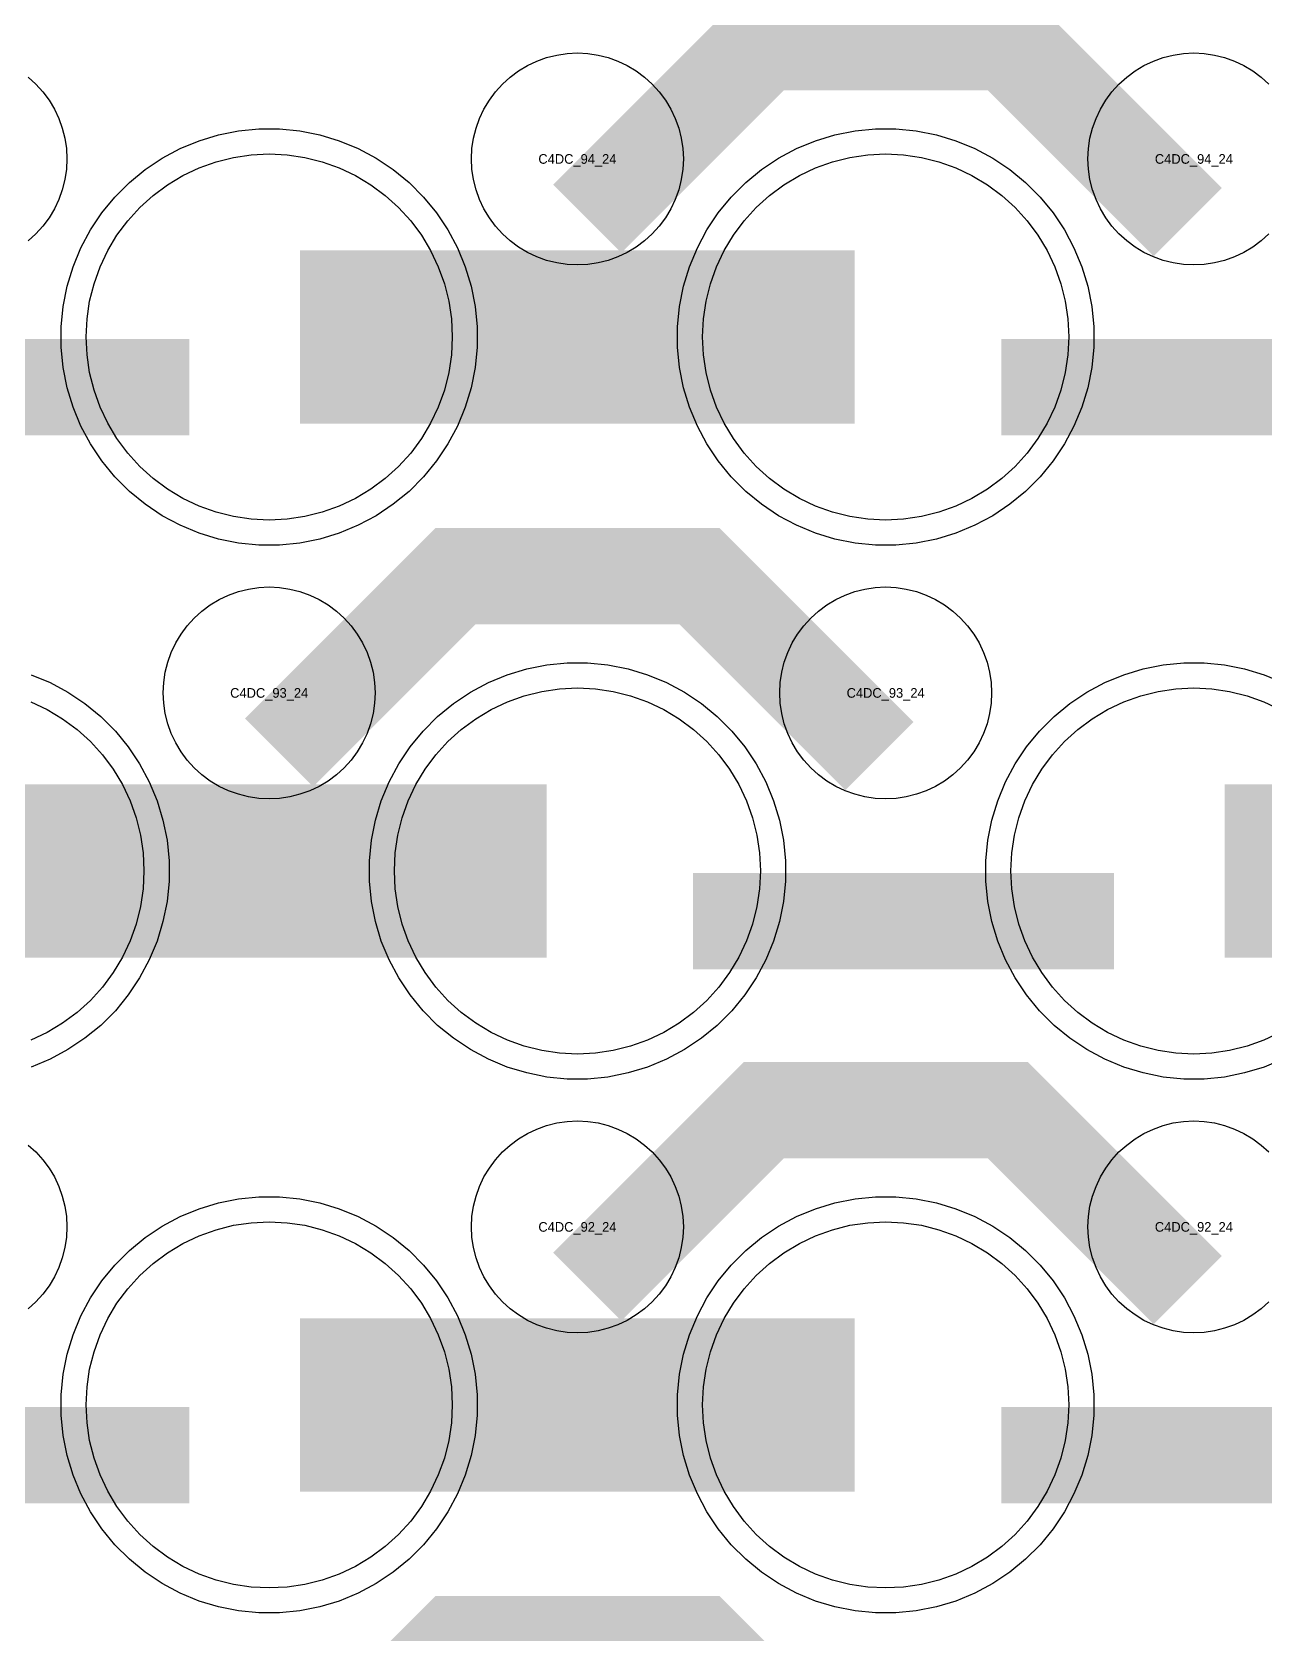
# Model space of a CAD drawing. Extents: x -11880 to 11880, y -14992 to 14992.
# Drawn here: x -4381.5 to -4061.5, y -2151.1 to -1735.4 of the extents above; entities that cross this region are included whole.
import ezdxf
from ezdxf.enums import TextEntityAlignment as Align

# ---------------------------------------------------------------- set-up
doc = ezdxf.new("R2010")
doc.units = 0
doc.header["$MEASUREMENT"] = 0
for name, color, linetype in [('GDS_775_DT_237', 138, 'CONTINUOUS'), ('RDL1_FS', 34, 'CONTINUOUS'), ('RDL_BS', 160, 'CONTINUOUS')]:
    doc.layers.add(name, color=color, linetype=linetype)

msp = doc.modelspace()

# ---------------------------------------------------------------- linework, layer by layer
at = {"layer": 'RDL1_FS', "color": 11, "true_color": 0xf27172}
for points in [[(-4320, -1862.049), (-4324.657, -1861.82), (-4329.268, -1861.136), (-4333.791, -1860.004), (-4338.181, -1858.432), (-4342.395, -1856.44), (-4346.395, -1854.042), (-4350.14, -1851.264), (-4353.594, -1848.134), (-4356.724, -1844.68), (-4359.502, -1840.935), (-4361.9, -1836.935), (-4363.892, -1832.721), (-4365.464, -1828.331), (-4366.596, -1823.808), (-4367.28, -1819.197), (-4367.509, -1814.54), (-4367.28, -1809.883), (-4366.596, -1805.272), (-4365.464, -1800.749), (-4363.892, -1796.359), (-4361.9, -1792.145), (-4359.502, -1788.145), (-4356.724, -1784.4), (-4353.594, -1780.946), (-4350.14, -1777.816), (-4346.395, -1775.038), (-4342.395, -1772.64), (-4338.181, -1770.648), (-4333.791, -1769.076), (-4329.268, -1767.944), (-4324.657, -1767.26), (-4320, -1767.031), (-4315.343, -1767.26), (-4310.732, -1767.944), (-4306.209, -1769.076), (-4301.819, -1770.648), (-4297.605, -1772.64), (-4293.605, -1775.038), (-4289.86, -1777.816), (-4286.406, -1780.946), (-4283.276, -1784.4), (-4280.498, -1788.145), (-4278.1, -1792.145), (-4276.108, -1796.359), (-4274.536, -1800.749), (-4273.404, -1805.272), (-4272.72, -1809.883), (-4272.491, -1814.54), (-4272.72, -1819.197), (-4273.404, -1823.808), (-4274.536, -1828.331), (-4276.108, -1832.721), (-4278.1, -1836.935), (-4280.498, -1840.935), (-4283.276, -1844.68), (-4286.406, -1848.134), (-4289.86, -1851.264), (-4293.605, -1854.042), (-4297.605, -1856.44), (-4301.819, -1858.432), (-4306.209, -1860.004), (-4310.732, -1861.136), (-4315.343, -1861.82)], [(-4160, -1862.049), (-4164.657, -1861.82), (-4169.268, -1861.136), (-4173.791, -1860.004), (-4178.181, -1858.432), (-4182.395, -1856.44), (-4186.395, -1854.042), (-4190.14, -1851.264), (-4193.594, -1848.134), (-4196.724, -1844.68), (-4199.502, -1840.935), (-4201.9, -1836.935), (-4203.892, -1832.721), (-4205.464, -1828.331), (-4206.596, -1823.808), (-4207.28, -1819.197), (-4207.509, -1814.54), (-4207.28, -1809.883), (-4206.596, -1805.272), (-4205.464, -1800.749), (-4203.892, -1796.359), (-4201.9, -1792.145), (-4199.502, -1788.145), (-4196.724, -1784.4), (-4193.594, -1780.946), (-4190.14, -1777.816), (-4186.395, -1775.038), (-4182.395, -1772.64), (-4178.181, -1770.648), (-4173.791, -1769.076), (-4169.268, -1767.944), (-4164.657, -1767.26), (-4160, -1767.031), (-4155.343, -1767.26), (-4150.732, -1767.944), (-4146.209, -1769.076), (-4141.819, -1770.648), (-4137.605, -1772.64), (-4133.605, -1775.038), (-4129.86, -1777.816), (-4126.406, -1780.946), (-4123.276, -1784.4), (-4120.498, -1788.145), (-4118.1, -1792.145), (-4116.108, -1796.359), (-4114.536, -1800.749), (-4113.404, -1805.272), (-4112.72, -1809.883), (-4112.491, -1814.54), (-4112.72, -1819.197), (-4113.404, -1823.808), (-4114.536, -1828.331), (-4116.108, -1832.721), (-4118.1, -1836.935), (-4120.498, -1840.935), (-4123.276, -1844.68), (-4126.406, -1848.134), (-4129.86, -1851.264), (-4133.605, -1854.042), (-4137.605, -1856.44), (-4141.819, -1858.432), (-4146.209, -1860.004), (-4150.732, -1861.136), (-4155.343, -1861.82)]]:
    msp.add_lwpolyline(points, close=True, dxfattribs=at)
for points in [[(-4311.998, -1814.54, 45, 45, 0), (-4239.998, -1814.54, 45, 45, 0)], [(-4239.998, -1814.54, 45, 45, 0), (-4167.998, -1814.54, 45, 45, 0)]]:
    msp.add_lwpolyline(points, format="xyseb", dxfattribs=at)
at = {"layer": 'RDL1_FS'}
for points in [[(-4240, -2000.614), (-4244.657, -2000.385), (-4249.268, -1999.701), (-4253.791, -1998.569), (-4258.181, -1996.997), (-4262.395, -1995.005), (-4266.395, -1992.607), (-4270.14, -1989.829), (-4273.594, -1986.699), (-4276.724, -1983.245), (-4279.502, -1979.5), (-4281.9, -1975.5), (-4283.892, -1971.286), (-4285.464, -1966.896), (-4286.596, -1962.373), (-4287.28, -1957.762), (-4287.509, -1953.105), (-4287.28, -1948.448), (-4286.596, -1943.837), (-4285.464, -1939.314), (-4283.892, -1934.924), (-4281.9, -1930.71), (-4279.502, -1926.71), (-4276.724, -1922.965), (-4273.594, -1919.511), (-4270.14, -1916.381), (-4266.395, -1913.603), (-4262.395, -1911.205), (-4258.181, -1909.213), (-4253.791, -1907.641), (-4249.268, -1906.509), (-4244.657, -1905.825), (-4240, -1905.596), (-4235.343, -1905.825), (-4230.732, -1906.509), (-4226.209, -1907.641), (-4221.819, -1909.213), (-4217.605, -1911.205), (-4213.605, -1913.603), (-4209.86, -1916.381), (-4206.406, -1919.511), (-4203.276, -1922.965), (-4200.498, -1926.71), (-4198.1, -1930.71), (-4196.108, -1934.924), (-4194.536, -1939.314), (-4193.404, -1943.837), (-4192.72, -1948.448), (-4192.491, -1953.105), (-4192.72, -1957.762), (-4193.404, -1962.373), (-4194.536, -1966.896), (-4196.108, -1971.286), (-4198.1, -1975.5), (-4200.498, -1979.5), (-4203.276, -1983.245), (-4206.406, -1986.699), (-4209.86, -1989.829), (-4213.605, -1992.607), (-4217.605, -1995.005), (-4221.819, -1996.997), (-4226.209, -1998.569), (-4230.732, -1999.701), (-4235.343, -2000.385)], [(-4320, -2139.179), (-4324.657, -2138.95), (-4329.268, -2138.266), (-4333.791, -2137.134), (-4338.181, -2135.562), (-4342.395, -2133.57), (-4346.395, -2131.172), (-4350.14, -2128.394), (-4353.594, -2125.264), (-4356.724, -2121.81), (-4359.502, -2118.065), (-4361.9, -2114.065), (-4363.892, -2109.851), (-4365.464, -2105.461), (-4366.596, -2100.938), (-4367.28, -2096.327), (-4367.509, -2091.67), (-4367.28, -2087.013), (-4366.596, -2082.402), (-4365.464, -2077.879), (-4363.892, -2073.489), (-4361.9, -2069.275), (-4359.502, -2065.275), (-4356.724, -2061.53), (-4353.594, -2058.076), (-4350.14, -2054.946), (-4346.395, -2052.168), (-4342.395, -2049.77), (-4338.181, -2047.778), (-4333.791, -2046.206), (-4329.268, -2045.074), (-4324.657, -2044.39), (-4320, -2044.161), (-4315.343, -2044.39), (-4310.732, -2045.074), (-4306.209, -2046.206), (-4301.819, -2047.778), (-4297.605, -2049.77), (-4293.605, -2052.168), (-4289.86, -2054.946), (-4286.406, -2058.076), (-4283.276, -2061.53), (-4280.498, -2065.275), (-4278.1, -2069.275), (-4276.108, -2073.489), (-4274.536, -2077.879), (-4273.404, -2082.402), (-4272.72, -2087.013), (-4272.491, -2091.67), (-4272.72, -2096.327), (-4273.404, -2100.938), (-4274.536, -2105.461), (-4276.108, -2109.851), (-4278.1, -2114.065), (-4280.498, -2118.065), (-4283.276, -2121.81), (-4286.406, -2125.264), (-4289.86, -2128.394), (-4293.605, -2131.172), (-4297.605, -2133.57), (-4301.819, -2135.562), (-4306.209, -2137.134), (-4310.732, -2138.266), (-4315.343, -2138.95)], [(-4160, -2139.179), (-4164.657, -2138.95), (-4169.268, -2138.266), (-4173.791, -2137.134), (-4178.181, -2135.562), (-4182.395, -2133.57), (-4186.395, -2131.172), (-4190.14, -2128.394), (-4193.594, -2125.264), (-4196.724, -2121.81), (-4199.502, -2118.065), (-4201.9, -2114.065), (-4203.892, -2109.851), (-4205.464, -2105.461), (-4206.596, -2100.938), (-4207.28, -2096.327), (-4207.509, -2091.67), (-4207.28, -2087.013), (-4206.596, -2082.402), (-4205.464, -2077.879), (-4203.892, -2073.489), (-4201.9, -2069.275), (-4199.502, -2065.275), (-4196.724, -2061.53), (-4193.594, -2058.076), (-4190.14, -2054.946), (-4186.395, -2052.168), (-4182.395, -2049.77), (-4178.181, -2047.778), (-4173.791, -2046.206), (-4169.268, -2045.074), (-4164.657, -2044.39), (-4160, -2044.161), (-4155.343, -2044.39), (-4150.732, -2045.074), (-4146.209, -2046.206), (-4141.819, -2047.778), (-4137.605, -2049.77), (-4133.605, -2052.168), (-4129.86, -2054.946), (-4126.406, -2058.076), (-4123.276, -2061.53), (-4120.498, -2065.275), (-4118.1, -2069.275), (-4116.108, -2073.489), (-4114.536, -2077.879), (-4113.404, -2082.402), (-4112.72, -2087.013), (-4112.491, -2091.67), (-4112.72, -2096.327), (-4113.404, -2100.938), (-4114.536, -2105.461), (-4116.108, -2109.851), (-4118.1, -2114.065), (-4120.498, -2118.065), (-4123.276, -2121.81), (-4126.406, -2125.264), (-4129.86, -2128.394), (-4133.605, -2131.172), (-4137.605, -2133.57), (-4141.819, -2135.562), (-4146.209, -2137.134), (-4150.732, -2138.266), (-4155.343, -2138.95)]]:
    msp.add_lwpolyline(points, close=True, dxfattribs=at)
for points in [[(-4057.605, -1995.005), (-4061.819, -1996.997), (-4066.209, -1998.569), (-4070.732, -1999.701), (-4075.343, -2000.385), (-4080, -2000.614), (-4084.657, -2000.385), (-4089.268, -1999.701), (-4093.791, -1998.569), (-4098.181, -1996.997), (-4102.395, -1995.005), (-4106.395, -1992.607), (-4110.14, -1989.829), (-4113.594, -1986.699), (-4116.724, -1983.245), (-4119.502, -1979.5), (-4121.9, -1975.5), (-4123.892, -1971.286), (-4125.464, -1966.896), (-4126.596, -1962.373), (-4127.28, -1957.762), (-4127.509, -1953.105), (-4127.28, -1948.448), (-4126.596, -1943.837), (-4125.464, -1939.314), (-4123.892, -1934.924), (-4121.9, -1930.71), (-4119.502, -1926.71), (-4116.724, -1922.965), (-4113.594, -1919.511), (-4110.14, -1916.381), (-4106.395, -1913.603), (-4102.395, -1911.205), (-4098.181, -1909.213), (-4093.791, -1907.641), (-4089.268, -1906.509), (-4084.657, -1905.825), (-4080, -1905.596), (-4075.343, -1905.825), (-4070.732, -1906.509), (-4066.209, -1907.641), (-4061.819, -1909.213), (-4057.605, -1911.205)], [(-4381.819, -1909.213), (-4377.605, -1911.205), (-4373.605, -1913.603), (-4369.86, -1916.381), (-4366.406, -1919.511), (-4363.276, -1922.965), (-4360.498, -1926.71), (-4358.1, -1930.71), (-4356.108, -1934.924), (-4354.536, -1939.314), (-4353.404, -1943.837), (-4352.72, -1948.448), (-4352.491, -1953.105), (-4352.72, -1957.762), (-4353.404, -1962.373), (-4354.536, -1966.896), (-4356.108, -1971.286), (-4358.1, -1975.5), (-4360.498, -1979.5), (-4363.276, -1983.245), (-4366.406, -1986.699), (-4369.86, -1989.829), (-4373.605, -1992.607), (-4377.605, -1995.005), (-4381.819, -1996.997)]]:
    msp.add_lwpolyline(points, dxfattribs=at)
for points in [[(-4391.998, -1953.105, 45, 45, 0), (-4319.998, -1953.105, 45, 45, 0)], [(-4319.998, -1953.105, 45, 45, 0), (-4247.998, -1953.105, 45, 45, 0)], [(-4071.998, -1953.105, 45, 45, 0), (-3999.998, -1953.105, 45, 45, 0)], [(-4311.998, -2091.67, 45, 45, 0), (-4239.998, -2091.67, 45, 45, 0)], [(-4239.998, -2091.67, 45, 45, 0), (-4167.998, -2091.67, 45, 45, 0)]]:
    msp.add_lwpolyline(points, format="xyseb", dxfattribs=at)
at = {"layer": 'RDL_BS'}
for points in [[(-4237.438, -1783.854, 25, 25, 0), (-4191.623, -1738.039, 25, 25, 0), (-4158.07, -1738.039, 25, 25, 0)], [(-4081.599, -1784.753, 25, 25, 0), (-4128.313, -1738.039, 25, 25, 0), (-4158.071, -1738.039, 25, 25, 0)], [(-4317.438, -1922.419, 25, 25, 0), (-4271.623, -1876.604, 25, 25, 0), (-4238.07, -1876.604, 25, 25, 0)], [(-4161.599, -1923.318, 25, 25, 0), (-4208.313, -1876.604, 25, 25, 0), (-4238.071, -1876.604, 25, 25, 0)], [(-4209.984, -1966.118, 25, 25, 0), (-4100.719, -1966.118, 25, 25, 0)], [(-4237.438, -2060.984, 25, 25, 0), (-4191.623, -2015.169, 25, 25, 0), (-4158.07, -2015.169, 25, 25, 0)], [(-4081.599, -2061.883, 25, 25, 0), (-4128.313, -2015.169, 25, 25, 0), (-4158.071, -2015.169, 25, 25, 0)], [(-4449.984, -2104.683, 25, 25, 0), (-4340.719, -2104.683, 25, 25, 0)], [(-4129.984, -2104.683, 25, 25, 0), (-4020.719, -2104.683, 25, 25, 0)], [(-4317.438, -2199.549, 25, 25, 0), (-4271.623, -2153.734, 25, 25, 0), (-4238.07, -2153.734, 25, 25, 0)], [(-4161.599, -2200.448, 25, 25, 0), (-4208.313, -2153.734, 25, 25, 0), (-4238.071, -2153.734, 25, 25, 0)]]:
    msp.add_lwpolyline(points, format="xyseb", dxfattribs=at)
for points in [[(-4240, -1795.846), (-4242.693, -1795.714), (-4245.365, -1795.318), (-4247.984, -1794.661), (-4250.519, -1793.754), (-4252.956, -1792.602), (-4255.28, -1791.209), (-4257.443, -1789.606), (-4259.442, -1787.794), (-4261.254, -1785.795), (-4262.857, -1783.632), (-4264.25, -1781.308), (-4265.402, -1778.871), (-4266.309, -1776.336), (-4266.966, -1773.717), (-4267.362, -1771.045), (-4267.494, -1768.352), (-4267.362, -1765.659), (-4266.966, -1762.987), (-4266.309, -1760.368), (-4265.402, -1757.833), (-4264.25, -1755.396), (-4262.857, -1753.072), (-4261.254, -1750.909), (-4259.442, -1748.91), (-4257.443, -1747.098), (-4255.28, -1745.495), (-4252.956, -1744.102), (-4250.519, -1742.95), (-4247.984, -1742.043), (-4245.365, -1741.386), (-4242.693, -1740.99), (-4240, -1740.858), (-4237.307, -1740.99), (-4234.635, -1741.386), (-4232.016, -1742.043), (-4229.481, -1742.95), (-4227.044, -1744.102), (-4224.72, -1745.495), (-4222.557, -1747.098), (-4220.558, -1748.91), (-4218.746, -1750.909), (-4217.143, -1753.072), (-4215.75, -1755.396), (-4214.598, -1757.833), (-4213.691, -1760.368), (-4213.034, -1762.987), (-4212.638, -1765.659), (-4212.506, -1768.352), (-4212.638, -1771.045), (-4213.034, -1773.717), (-4213.691, -1776.336), (-4214.598, -1778.871), (-4215.75, -1781.308), (-4217.143, -1783.632), (-4218.746, -1785.795), (-4220.558, -1787.794), (-4222.557, -1789.606), (-4224.72, -1791.209), (-4227.044, -1792.602), (-4229.481, -1793.754), (-4232.016, -1794.661), (-4234.635, -1795.318), (-4237.307, -1795.714)], [(-4320, -1934.411), (-4322.693, -1934.279), (-4325.365, -1933.883), (-4327.984, -1933.226), (-4330.519, -1932.319), (-4332.956, -1931.167), (-4335.28, -1929.774), (-4337.443, -1928.171), (-4339.442, -1926.359), (-4341.254, -1924.36), (-4342.857, -1922.197), (-4344.25, -1919.873), (-4345.402, -1917.436), (-4346.309, -1914.901), (-4346.966, -1912.282), (-4347.362, -1909.61), (-4347.494, -1906.917), (-4347.362, -1904.224), (-4346.966, -1901.552), (-4346.309, -1898.933), (-4345.402, -1896.398), (-4344.25, -1893.961), (-4342.857, -1891.637), (-4341.254, -1889.474), (-4339.442, -1887.475), (-4337.443, -1885.663), (-4335.28, -1884.06), (-4332.956, -1882.667), (-4330.519, -1881.515), (-4327.984, -1880.608), (-4325.365, -1879.951), (-4322.693, -1879.555), (-4320, -1879.423), (-4317.307, -1879.555), (-4314.635, -1879.951), (-4312.016, -1880.608), (-4309.481, -1881.515), (-4307.044, -1882.667), (-4304.72, -1884.06), (-4302.557, -1885.663), (-4300.558, -1887.475), (-4298.746, -1889.474), (-4297.143, -1891.637), (-4295.75, -1893.961), (-4294.598, -1896.398), (-4293.691, -1898.933), (-4293.034, -1901.552), (-4292.638, -1904.224), (-4292.506, -1906.917), (-4292.638, -1909.61), (-4293.034, -1912.282), (-4293.691, -1914.901), (-4294.598, -1917.436), (-4295.75, -1919.873), (-4297.143, -1922.197), (-4298.746, -1924.36), (-4300.558, -1926.359), (-4302.557, -1928.171), (-4304.72, -1929.774), (-4307.044, -1931.167), (-4309.481, -1932.319), (-4312.016, -1933.226), (-4314.635, -1933.883), (-4317.307, -1934.279)], [(-4160, -1934.411), (-4162.693, -1934.279), (-4165.365, -1933.883), (-4167.984, -1933.226), (-4170.519, -1932.319), (-4172.956, -1931.167), (-4175.28, -1929.774), (-4177.443, -1928.171), (-4179.442, -1926.359), (-4181.254, -1924.36), (-4182.857, -1922.197), (-4184.25, -1919.873), (-4185.402, -1917.436), (-4186.309, -1914.901), (-4186.966, -1912.282), (-4187.362, -1909.61), (-4187.494, -1906.917), (-4187.362, -1904.224), (-4186.966, -1901.552), (-4186.309, -1898.933), (-4185.402, -1896.398), (-4184.25, -1893.961), (-4182.857, -1891.637), (-4181.254, -1889.474), (-4179.442, -1887.475), (-4177.443, -1885.663), (-4175.28, -1884.06), (-4172.956, -1882.667), (-4170.519, -1881.515), (-4167.984, -1880.608), (-4165.365, -1879.951), (-4162.693, -1879.555), (-4160, -1879.423), (-4157.307, -1879.555), (-4154.635, -1879.951), (-4152.016, -1880.608), (-4149.481, -1881.515), (-4147.044, -1882.667), (-4144.72, -1884.06), (-4142.557, -1885.663), (-4140.558, -1887.475), (-4138.746, -1889.474), (-4137.143, -1891.637), (-4135.75, -1893.961), (-4134.598, -1896.398), (-4133.691, -1898.933), (-4133.034, -1901.552), (-4132.638, -1904.224), (-4132.506, -1906.917), (-4132.638, -1909.61), (-4133.034, -1912.282), (-4133.691, -1914.901), (-4134.598, -1917.436), (-4135.75, -1919.873), (-4137.143, -1922.197), (-4138.746, -1924.36), (-4140.558, -1926.359), (-4142.557, -1928.171), (-4144.72, -1929.774), (-4147.044, -1931.167), (-4149.481, -1932.319), (-4152.016, -1933.226), (-4154.635, -1933.883), (-4157.307, -1934.279)], [(-4242.644, -2007.105), (-4247.938, -2006.588), (-4253.165, -2005.542), (-4258.205, -2004.011), (-4263.115, -2001.98), (-4267.777, -1999.488), (-4272.191, -1996.541), (-4276.292, -1993.179), (-4280.074, -1989.397), (-4283.436, -1985.296), (-4286.383, -1980.882), (-4288.875, -1976.22), (-4290.906, -1971.31), (-4292.437, -1966.27), (-4293.483, -1961.043), (-4294, -1955.749), (-4294, -1950.461), (-4293.483, -1945.167), (-4292.437, -1939.94), (-4290.906, -1934.9), (-4288.875, -1929.99), (-4286.383, -1925.328), (-4283.436, -1920.914), (-4280.074, -1916.813), (-4276.292, -1913.031), (-4272.191, -1909.669), (-4267.777, -1906.722), (-4263.115, -1904.23), (-4258.205, -1902.199), (-4253.165, -1900.668), (-4247.938, -1899.622), (-4242.644, -1899.105), (-4237.356, -1899.105), (-4232.062, -1899.622), (-4226.835, -1900.668), (-4221.795, -1902.199), (-4216.885, -1904.23), (-4212.223, -1906.722), (-4207.809, -1909.669), (-4203.708, -1913.031), (-4199.926, -1916.813), (-4196.564, -1920.914), (-4193.617, -1925.328), (-4191.125, -1929.99), (-4189.094, -1934.9), (-4187.563, -1939.94), (-4186.517, -1945.167), (-4186, -1950.461), (-4186, -1955.749), (-4186.517, -1961.043), (-4187.563, -1966.27), (-4189.094, -1971.31), (-4191.125, -1976.22), (-4193.617, -1980.882), (-4196.564, -1985.296), (-4199.926, -1989.397), (-4203.708, -1993.179), (-4207.809, -1996.541), (-4212.223, -1999.488), (-4216.885, -2001.98), (-4221.795, -2004.011), (-4226.835, -2005.542), (-4232.062, -2006.588), (-4237.356, -2007.105)], [(-4240, -2072.976), (-4242.693, -2072.844), (-4245.365, -2072.448), (-4247.984, -2071.791), (-4250.519, -2070.884), (-4252.956, -2069.732), (-4255.28, -2068.339), (-4257.443, -2066.736), (-4259.442, -2064.924), (-4261.254, -2062.925), (-4262.857, -2060.762), (-4264.25, -2058.438), (-4265.402, -2056.001), (-4266.309, -2053.466), (-4266.966, -2050.847), (-4267.362, -2048.175), (-4267.494, -2045.482), (-4267.362, -2042.789), (-4266.966, -2040.117), (-4266.309, -2037.498), (-4265.402, -2034.963), (-4264.25, -2032.526), (-4262.857, -2030.202), (-4261.254, -2028.039), (-4259.442, -2026.04), (-4257.443, -2024.228), (-4255.28, -2022.625), (-4252.956, -2021.232), (-4250.519, -2020.08), (-4247.984, -2019.173), (-4245.365, -2018.516), (-4242.693, -2018.12), (-4240, -2017.988), (-4237.307, -2018.12), (-4234.635, -2018.516), (-4232.016, -2019.173), (-4229.481, -2020.08), (-4227.044, -2021.232), (-4224.72, -2022.625), (-4222.557, -2024.228), (-4220.558, -2026.04), (-4218.746, -2028.039), (-4217.143, -2030.202), (-4215.75, -2032.526), (-4214.598, -2034.963), (-4213.691, -2037.498), (-4213.034, -2040.117), (-4212.638, -2042.789), (-4212.506, -2045.482), (-4212.638, -2048.175), (-4213.034, -2050.847), (-4213.691, -2053.466), (-4214.598, -2056.001), (-4215.75, -2058.438), (-4217.143, -2060.762), (-4218.746, -2062.925), (-4220.558, -2064.924), (-4222.557, -2066.736), (-4224.72, -2068.339), (-4227.044, -2069.732), (-4229.481, -2070.884), (-4232.016, -2071.791), (-4234.635, -2072.448), (-4237.307, -2072.844)], [(-4322.644, -2145.67), (-4327.938, -2145.153), (-4333.165, -2144.107), (-4338.205, -2142.576), (-4343.115, -2140.545), (-4347.777, -2138.053), (-4352.191, -2135.106), (-4356.292, -2131.744), (-4360.074, -2127.962), (-4363.436, -2123.861), (-4366.383, -2119.447), (-4368.875, -2114.785), (-4370.906, -2109.875), (-4372.437, -2104.835), (-4373.483, -2099.608), (-4374, -2094.314), (-4374, -2089.026), (-4373.483, -2083.732), (-4372.437, -2078.505), (-4370.906, -2073.465), (-4368.875, -2068.555), (-4366.383, -2063.893), (-4363.436, -2059.479), (-4360.074, -2055.378), (-4356.292, -2051.596), (-4352.191, -2048.234), (-4347.777, -2045.287), (-4343.115, -2042.795), (-4338.205, -2040.764), (-4333.165, -2039.233), (-4327.938, -2038.187), (-4322.644, -2037.67), (-4317.356, -2037.67), (-4312.062, -2038.187), (-4306.835, -2039.233), (-4301.795, -2040.764), (-4296.885, -2042.795), (-4292.223, -2045.287), (-4287.809, -2048.234), (-4283.708, -2051.596), (-4279.926, -2055.378), (-4276.564, -2059.479), (-4273.617, -2063.893), (-4271.125, -2068.555), (-4269.094, -2073.465), (-4267.563, -2078.505), (-4266.517, -2083.732), (-4266, -2089.026), (-4266, -2094.314), (-4266.517, -2099.608), (-4267.563, -2104.835), (-4269.094, -2109.875), (-4271.125, -2114.785), (-4273.617, -2119.447), (-4276.564, -2123.861), (-4279.926, -2127.962), (-4283.708, -2131.744), (-4287.809, -2135.106), (-4292.223, -2138.053), (-4296.885, -2140.545), (-4301.795, -2142.576), (-4306.835, -2144.107), (-4312.062, -2145.153), (-4317.356, -2145.67)], [(-4162.644, -2145.67), (-4167.938, -2145.153), (-4173.165, -2144.107), (-4178.205, -2142.576), (-4183.115, -2140.545), (-4187.777, -2138.053), (-4192.191, -2135.106), (-4196.292, -2131.744), (-4200.074, -2127.962), (-4203.436, -2123.861), (-4206.383, -2119.447), (-4208.875, -2114.785), (-4210.906, -2109.875), (-4212.437, -2104.835), (-4213.483, -2099.608), (-4214, -2094.314), (-4214, -2089.026), (-4213.483, -2083.732), (-4212.437, -2078.505), (-4210.906, -2073.465), (-4208.875, -2068.555), (-4206.383, -2063.893), (-4203.436, -2059.479), (-4200.074, -2055.378), (-4196.292, -2051.596), (-4192.191, -2048.234), (-4187.777, -2045.287), (-4183.115, -2042.795), (-4178.205, -2040.764), (-4173.165, -2039.233), (-4167.938, -2038.187), (-4162.644, -2037.67), (-4157.356, -2037.67), (-4152.062, -2038.187), (-4146.835, -2039.233), (-4141.795, -2040.764), (-4136.885, -2042.795), (-4132.223, -2045.287), (-4127.809, -2048.234), (-4123.708, -2051.596), (-4119.926, -2055.378), (-4116.564, -2059.479), (-4113.617, -2063.893), (-4111.125, -2068.555), (-4109.094, -2073.465), (-4107.563, -2078.505), (-4106.517, -2083.732), (-4106, -2089.026), (-4106, -2094.314), (-4106.517, -2099.608), (-4107.563, -2104.835), (-4109.094, -2109.875), (-4111.125, -2114.785), (-4113.617, -2119.447), (-4116.564, -2123.861), (-4119.926, -2127.962), (-4123.708, -2131.744), (-4127.809, -2135.106), (-4132.223, -2138.053), (-4136.885, -2140.545), (-4141.795, -2142.576), (-4146.835, -2144.107), (-4152.062, -2145.153), (-4157.356, -2145.67)]]:
    msp.add_lwpolyline(points, close=True, dxfattribs=at)
for points in [[(-4060.558, -1787.794), (-4062.557, -1789.606), (-4064.72, -1791.209), (-4067.044, -1792.602), (-4069.481, -1793.754), (-4072.016, -1794.661), (-4074.635, -1795.318), (-4077.307, -1795.714), (-4080, -1795.846), (-4082.693, -1795.714), (-4085.365, -1795.318), (-4087.984, -1794.661), (-4090.519, -1793.754), (-4092.956, -1792.602), (-4095.28, -1791.209), (-4097.443, -1789.606), (-4099.442, -1787.794), (-4101.254, -1785.795), (-4102.857, -1783.632), (-4104.25, -1781.308), (-4105.402, -1778.871), (-4106.309, -1776.336), (-4106.966, -1773.717), (-4107.362, -1771.045), (-4107.494, -1768.352), (-4107.362, -1765.659), (-4106.966, -1762.987), (-4106.309, -1760.368), (-4105.402, -1757.833), (-4104.25, -1755.396), (-4102.857, -1753.072), (-4101.254, -1750.909), (-4099.442, -1748.91), (-4097.443, -1747.098), (-4095.28, -1745.495), (-4092.956, -1744.102), (-4090.519, -1742.95), (-4087.984, -1742.043), (-4085.365, -1741.386), (-4082.693, -1740.99), (-4080, -1740.858), (-4077.307, -1740.99), (-4074.635, -1741.386), (-4072.016, -1742.043), (-4069.481, -1742.95), (-4067.044, -1744.102), (-4064.72, -1745.495), (-4062.557, -1747.098), (-4060.558, -1748.91)], [(-4382.557, -1747.098), (-4380.558, -1748.91), (-4378.746, -1750.909), (-4377.143, -1753.072), (-4375.75, -1755.396), (-4374.598, -1757.833), (-4373.691, -1760.368), (-4373.034, -1762.987), (-4372.638, -1765.659), (-4372.506, -1768.352), (-4372.638, -1771.045), (-4373.034, -1773.717), (-4373.691, -1776.336), (-4374.598, -1778.871), (-4375.75, -1781.308), (-4377.143, -1783.632), (-4378.746, -1785.795), (-4380.558, -1787.794), (-4382.557, -1789.606)], [(-4056.885, -2001.98), (-4061.795, -2004.011), (-4066.835, -2005.542), (-4072.062, -2006.588), (-4077.356, -2007.105), (-4082.644, -2007.105), (-4087.938, -2006.588), (-4093.165, -2005.542), (-4098.205, -2004.011), (-4103.115, -2001.98), (-4107.777, -1999.488), (-4112.191, -1996.541), (-4116.292, -1993.179), (-4120.074, -1989.397), (-4123.436, -1985.296), (-4126.383, -1980.882), (-4128.875, -1976.22), (-4130.906, -1971.31), (-4132.437, -1966.27), (-4133.483, -1961.043), (-4134, -1955.749), (-4134, -1950.461), (-4133.483, -1945.167), (-4132.437, -1939.94), (-4130.906, -1934.9), (-4128.875, -1929.99), (-4126.383, -1925.328), (-4123.436, -1920.914), (-4120.074, -1916.813), (-4116.292, -1913.031), (-4112.191, -1909.669), (-4107.777, -1906.722), (-4103.115, -1904.23), (-4098.205, -1902.199), (-4093.165, -1900.668), (-4087.938, -1899.622), (-4082.644, -1899.105), (-4077.356, -1899.105), (-4072.062, -1899.622), (-4066.835, -1900.668), (-4061.795, -1902.199), (-4056.885, -1904.23)], [(-4381.795, -1902.199), (-4376.885, -1904.23), (-4372.223, -1906.722), (-4367.809, -1909.669), (-4363.708, -1913.031), (-4359.926, -1916.813), (-4356.564, -1920.914), (-4353.617, -1925.328), (-4351.125, -1929.99), (-4349.094, -1934.9), (-4347.563, -1939.94), (-4346.517, -1945.167), (-4346, -1950.461), (-4346, -1955.749), (-4346.517, -1961.043), (-4347.563, -1966.27), (-4349.094, -1971.31), (-4351.125, -1976.22), (-4353.617, -1980.882), (-4356.564, -1985.296), (-4359.926, -1989.397), (-4363.708, -1993.179), (-4367.809, -1996.541), (-4372.223, -1999.488), (-4376.885, -2001.98), (-4381.795, -2004.011)], [(-4060.558, -2064.924), (-4062.557, -2066.736), (-4064.72, -2068.339), (-4067.044, -2069.732), (-4069.481, -2070.884), (-4072.016, -2071.791), (-4074.635, -2072.448), (-4077.307, -2072.844), (-4080, -2072.976), (-4082.693, -2072.844), (-4085.365, -2072.448), (-4087.984, -2071.791), (-4090.519, -2070.884), (-4092.956, -2069.732), (-4095.28, -2068.339), (-4097.443, -2066.736), (-4099.442, -2064.924), (-4101.254, -2062.925), (-4102.857, -2060.762), (-4104.25, -2058.438), (-4105.402, -2056.001), (-4106.309, -2053.466), (-4106.966, -2050.847), (-4107.362, -2048.175), (-4107.494, -2045.482), (-4107.362, -2042.789), (-4106.966, -2040.117), (-4106.309, -2037.498), (-4105.402, -2034.963), (-4104.25, -2032.526), (-4102.857, -2030.202), (-4101.254, -2028.039), (-4099.442, -2026.04), (-4097.443, -2024.228), (-4095.28, -2022.625), (-4092.956, -2021.232), (-4090.519, -2020.08), (-4087.984, -2019.173), (-4085.365, -2018.516), (-4082.693, -2018.12), (-4080, -2017.988), (-4077.307, -2018.12), (-4074.635, -2018.516), (-4072.016, -2019.173), (-4069.481, -2020.08), (-4067.044, -2021.232), (-4064.72, -2022.625), (-4062.557, -2024.228), (-4060.558, -2026.04)], [(-4382.557, -2024.228), (-4380.558, -2026.04), (-4378.746, -2028.039), (-4377.143, -2030.202), (-4375.75, -2032.526), (-4374.598, -2034.963), (-4373.691, -2037.498), (-4373.034, -2040.117), (-4372.638, -2042.789), (-4372.506, -2045.482), (-4372.638, -2048.175), (-4373.034, -2050.847), (-4373.691, -2053.466), (-4374.598, -2056.001), (-4375.75, -2058.438), (-4377.143, -2060.762), (-4378.746, -2062.925), (-4380.558, -2064.924), (-4382.557, -2066.736)]]:
    msp.add_lwpolyline(points, dxfattribs=at)
at = {"layer": 'RDL_BS', "color": 11, "true_color": 0xf27172}
for points in [[(-4322.644, -1868.54), (-4327.938, -1868.023), (-4333.165, -1866.977), (-4338.205, -1865.446), (-4343.115, -1863.415), (-4347.777, -1860.923), (-4352.191, -1857.976), (-4356.292, -1854.614), (-4360.074, -1850.832), (-4363.436, -1846.731), (-4366.383, -1842.317), (-4368.875, -1837.655), (-4370.906, -1832.745), (-4372.437, -1827.705), (-4373.483, -1822.478), (-4374, -1817.184), (-4374, -1811.896), (-4373.483, -1806.602), (-4372.437, -1801.375), (-4370.906, -1796.335), (-4368.875, -1791.425), (-4366.383, -1786.763), (-4363.436, -1782.349), (-4360.074, -1778.248), (-4356.292, -1774.466), (-4352.191, -1771.104), (-4347.777, -1768.157), (-4343.115, -1765.665), (-4338.205, -1763.634), (-4333.165, -1762.103), (-4327.938, -1761.057), (-4322.644, -1760.54), (-4317.356, -1760.54), (-4312.062, -1761.057), (-4306.835, -1762.103), (-4301.795, -1763.634), (-4296.885, -1765.665), (-4292.223, -1768.157), (-4287.809, -1771.104), (-4283.708, -1774.466), (-4279.926, -1778.248), (-4276.564, -1782.349), (-4273.617, -1786.763), (-4271.125, -1791.425), (-4269.094, -1796.335), (-4267.563, -1801.375), (-4266.517, -1806.602), (-4266, -1811.896), (-4266, -1817.184), (-4266.517, -1822.478), (-4267.563, -1827.705), (-4269.094, -1832.745), (-4271.125, -1837.655), (-4273.617, -1842.317), (-4276.564, -1846.731), (-4279.926, -1850.832), (-4283.708, -1854.614), (-4287.809, -1857.976), (-4292.223, -1860.923), (-4296.885, -1863.415), (-4301.795, -1865.446), (-4306.835, -1866.977), (-4312.062, -1868.023), (-4317.356, -1868.54)], [(-4162.644, -1868.54), (-4167.938, -1868.023), (-4173.165, -1866.977), (-4178.205, -1865.446), (-4183.115, -1863.415), (-4187.777, -1860.923), (-4192.191, -1857.976), (-4196.292, -1854.614), (-4200.074, -1850.832), (-4203.436, -1846.731), (-4206.383, -1842.317), (-4208.875, -1837.655), (-4210.906, -1832.745), (-4212.437, -1827.705), (-4213.483, -1822.478), (-4214, -1817.184), (-4214, -1811.896), (-4213.483, -1806.602), (-4212.437, -1801.375), (-4210.906, -1796.335), (-4208.875, -1791.425), (-4206.383, -1786.763), (-4203.436, -1782.349), (-4200.074, -1778.248), (-4196.292, -1774.466), (-4192.191, -1771.104), (-4187.777, -1768.157), (-4183.115, -1765.665), (-4178.205, -1763.634), (-4173.165, -1762.103), (-4167.938, -1761.057), (-4162.644, -1760.54), (-4157.356, -1760.54), (-4152.062, -1761.057), (-4146.835, -1762.103), (-4141.795, -1763.634), (-4136.885, -1765.665), (-4132.223, -1768.157), (-4127.809, -1771.104), (-4123.708, -1774.466), (-4119.926, -1778.248), (-4116.564, -1782.349), (-4113.617, -1786.763), (-4111.125, -1791.425), (-4109.094, -1796.335), (-4107.563, -1801.375), (-4106.517, -1806.602), (-4106, -1811.896), (-4106, -1817.184), (-4106.517, -1822.478), (-4107.563, -1827.705), (-4109.094, -1832.745), (-4111.125, -1837.655), (-4113.617, -1842.317), (-4116.564, -1846.731), (-4119.926, -1850.832), (-4123.708, -1854.614), (-4127.809, -1857.976), (-4132.223, -1860.923), (-4136.885, -1863.415), (-4141.795, -1865.446), (-4146.835, -1866.977), (-4152.062, -1868.023), (-4157.356, -1868.54)]]:
    msp.add_lwpolyline(points, close=True, dxfattribs=at)
for points in [[(-4449.984, -1827.553, 25, 25, 0), (-4340.719, -1827.553, 25, 25, 0)], [(-4129.984, -1827.553, 25, 25, 0), (-4020.719, -1827.553, 25, 25, 0)]]:
    msp.add_lwpolyline(points, format="xyseb", dxfattribs=at)

# ---------------------------------------------------------------- texts
at = {"layer": 'GDS_775_DT_237'}
for s, p in [('C4DC_94_24', (-4240, -1768.352)), ('C4DC_94_24', (-4240, -1768.352)), ('C4DC_94_24', (-4080, -1768.352)), ('C4DC_94_24', (-4080, -1768.352)), ('C4DC_93_24', (-4320, -1906.917)), ('C4DC_93_24', (-4320, -1906.917)), ('C4DC_93_24', (-4160, -1906.917)), ('C4DC_93_24', (-4160, -1906.917)), ('C4DC_92_24', (-4240, -2045.482)), ('C4DC_92_24', (-4240, -2045.482)), ('C4DC_92_24', (-4080, -2045.482)), ('C4DC_92_24', (-4080, -2045.482))]:
    msp.add_text(s, height=2.5, dxfattribs=at).set_placement(p, align=Align.MIDDLE_CENTER)

doc.saveas('drawing.dxf')
